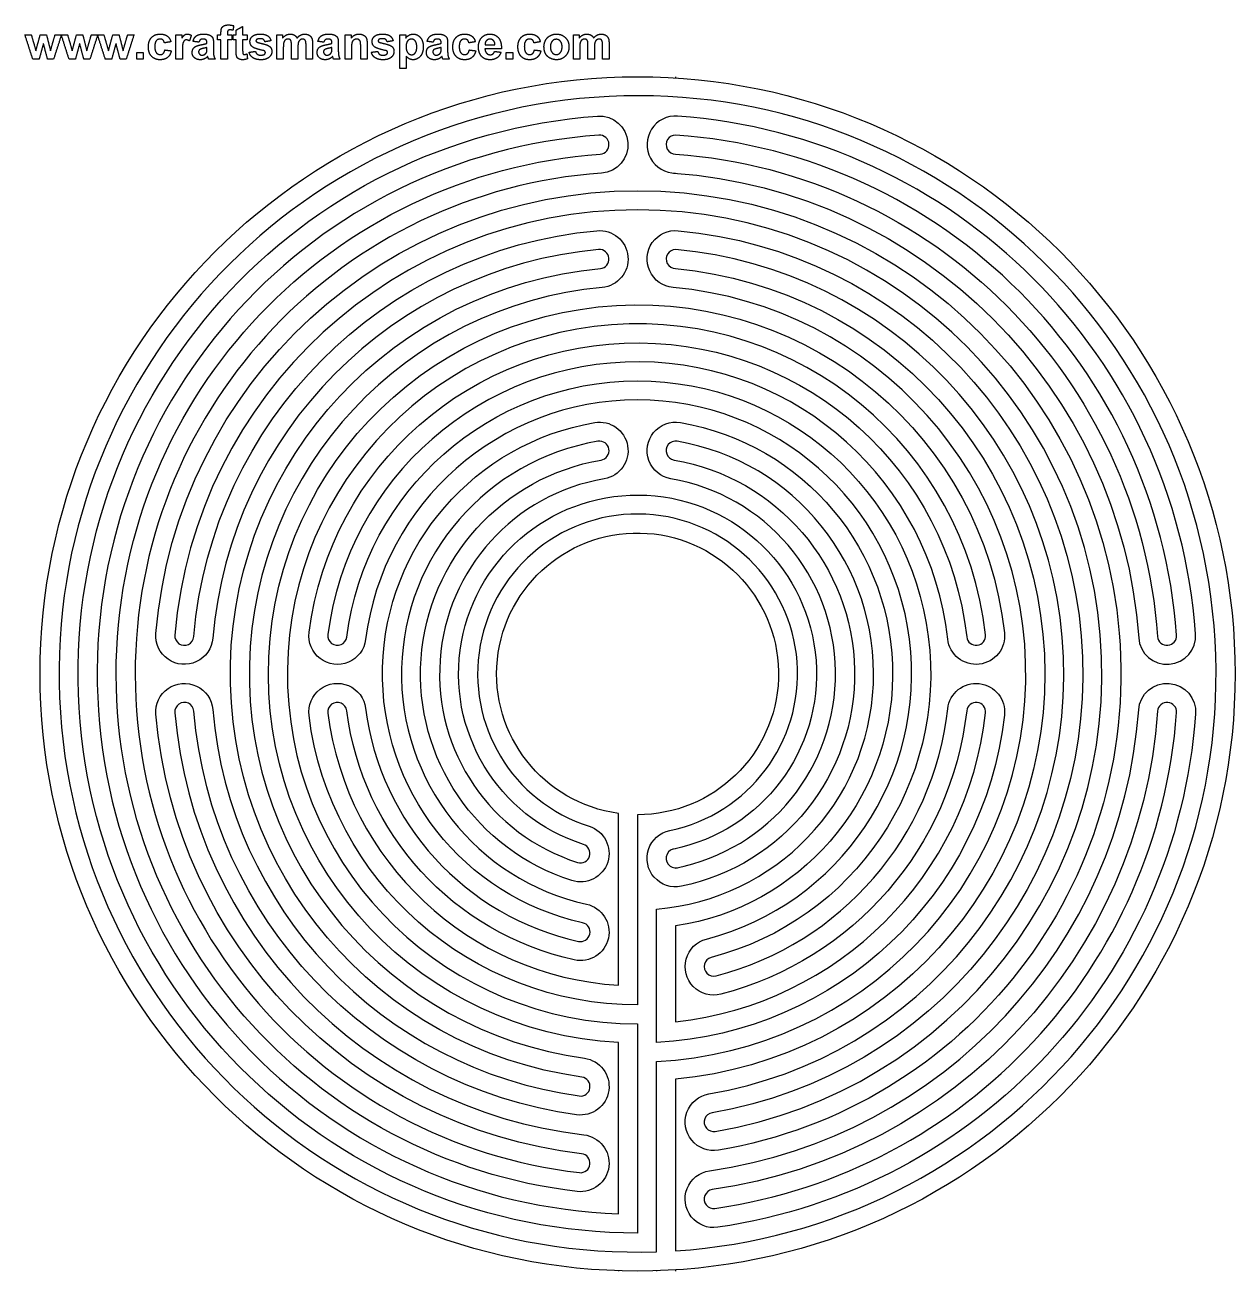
# Model space of a CAD drawing. Header units: millimetres. Extents: x -91 to 88, y -88 to 96.
import ezdxf

# ---------------------------------------------------------------- set-up
doc = ezdxf.new("R2010")
doc.units = ezdxf.units.MM
doc.header["$MEASUREMENT"] = 0
doc.layers.add('Default', color=18, linetype='Continuous')
doc.layers.add('DIMENSION', color=7, linetype='Continuous')

msp = doc.modelspace()

# ---------------------------------------------------------------- linework, layer by layer
at = {"layer": 'Default', "color": 5}
for points in [[(-61.22, 95.96), (-60.96, 96.1), (-60.57, 96.1)], [(-60.57, 96.1), (-60.17, 96.1), (-59.78, 95.97)], [(-59.78, 95.97), (-59.83, 95.64), (-59.89, 95.3)], [(-89.52, 91.04), (-90.1, 92.84), (-90.68, 94.65)], [(-90.68, 94.65), (-90.21, 94.65), (-89.74, 94.65)], [(-89.74, 94.65), (-89.4, 93.46), (-89.05, 92.28)], [(-89.05, 92.28), (-88.73, 93.46), (-88.41, 94.65)], [(-88.41, 94.65), (-87.95, 94.65), (-87.49, 94.65)], [(-87.49, 94.65), (-87.19, 93.46), (-86.89, 92.28)], [(-86.89, 92.28), (-86.55, 93.46), (-86.21, 94.65)], [(-85.27, 94.65), (-85.85, 92.84), (-86.43, 91.04)], [(-86.21, 94.65), (-85.74, 94.65), (-85.27, 94.65)], [(-84.15, 91.04), (-84.73, 92.84), (-85.3, 94.65)], [(-85.3, 94.65), (-84.84, 94.65), (-84.37, 94.65)], [(-84.37, 94.65), (-84.03, 93.46), (-83.68, 92.28)], [(-83.68, 92.28), (-83.36, 93.46), (-83.04, 94.65)], [(-83.04, 94.65), (-82.58, 94.65), (-82.12, 94.65)], [(-82.12, 94.65), (-81.82, 93.46), (-81.52, 92.28)], [(-81.52, 92.28), (-81.18, 93.46), (-80.84, 94.65)], [(-79.9, 94.65), (-80.48, 92.84), (-81.05, 91.04)], [(-80.84, 94.65), (-80.37, 94.65), (-79.9, 94.65)], [(-78.78, 91.04), (-79.36, 92.84), (-79.93, 94.65)], [(-79.93, 94.65), (-79.47, 94.65), (-79, 94.65)], [(-79, 94.65), (-78.66, 93.46), (-78.31, 92.28)], [(-78.31, 92.28), (-77.99, 93.46), (-77.67, 94.65)], [(-77.67, 94.65), (-77.21, 94.65), (-76.75, 94.65)], [(-76.75, 94.65), (-76.45, 93.46), (-76.15, 92.28)], [(-76.15, 92.28), (-75.81, 93.46), (-75.47, 94.65)], [(-74.53, 94.65), (-75.11, 92.84), (-75.68, 91.04)], [(-75.47, 94.65), (-75, 94.65), (-74.53, 94.65)], [(-72.4, 92.84), (-72.4, 93.74), (-71.93, 94.24)], [(-71.93, 94.24), (-71.47, 94.74), (-70.67, 94.74)], [(-70.67, 94.74), (-70.01, 94.74), (-69.63, 94.46)], [(-69.63, 94.46), (-69.24, 94.18), (-69.07, 93.6)], [(-68.33, 91.04), (-68.33, 92.84), (-68.33, 94.65)], [(-68.33, 94.65), (-67.88, 94.65), (-67.43, 94.65)], [(-67.43, 94.65), (-67.43, 94.39), (-67.43, 94.14)], [(-67.43, 94.14), (-67.22, 94.5), (-67.04, 94.62)], [(-67.04, 94.62), (-66.87, 94.74), (-66.65, 94.74)], [(-66.65, 94.74), (-66.34, 94.74), (-66.05, 94.56)], [(-66.05, 94.56), (-66.19, 94.14), (-66.34, 93.72)], [(-65.8, 93.66), (-65.66, 94.21), (-65.31, 94.47)], [(-65.31, 94.47), (-64.95, 94.74), (-64.26, 94.74)], [(-64.26, 94.74), (-63.64, 94.74), (-63.33, 94.59)], [(-63.33, 94.59), (-63.02, 94.44), (-62.9, 94.2)], [(-62.9, 94.2), (-62.77, 93.97), (-62.77, 93.34)], [(-62.16, 94.65), (-61.91, 94.65), (-61.66, 94.65)], [(-62.16, 93.91), (-62.16, 94.28), (-62.16, 94.65)], [(-61.66, 94.92), (-61.66, 95.37), (-61.57, 95.59)], [(-61.66, 94.65), (-61.66, 94.78), (-61.66, 94.92)], [(-61.57, 95.59), (-61.47, 95.82), (-61.22, 95.96)], [(-60.62, 95.26), (-60.71, 95.17), (-60.71, 94.9)], [(-60.71, 94.9), (-60.71, 94.77), (-60.71, 94.65)], [(-60.71, 94.65), (-60.37, 94.65), (-60.03, 94.65)], [(-60.32, 95.36), (-60.53, 95.36), (-60.62, 95.26)], [(-59.89, 95.3), (-60.11, 95.36), (-60.32, 95.36)], [(-60.03, 94.65), (-60.03, 94.28), (-60.03, 93.91)], [(-59.87, 93.91), (-59.87, 94.28), (-59.87, 94.65)], [(-59.87, 94.65), (-59.64, 94.65), (-59.41, 94.65)], [(-59.41, 95.33), (-58.93, 95.6), (-58.45, 95.88)], [(-59.41, 94.65), (-59.41, 94.99), (-59.41, 95.33)], [(-58.45, 95.88), (-58.45, 95.26), (-58.45, 94.65)], [(-58.45, 94.65), (-58.13, 94.65), (-57.8, 94.65)], [(-57.8, 94.65), (-57.8, 94.28), (-57.8, 93.91)], [(-57.37, 93.62), (-57.37, 94.1), (-57, 94.42)], [(-57, 94.42), (-56.63, 94.74), (-55.85, 94.74)], [(-55.85, 94.74), (-55.11, 94.74), (-54.75, 94.49)], [(-54.75, 94.49), (-54.39, 94.24), (-54.26, 93.75)], [(-53.39, 94.65), (-52.96, 94.65), (-52.53, 94.65)], [(-53.39, 91.04), (-53.39, 92.84), (-53.39, 94.65)], [(-52.53, 94.16), (-52.06, 94.74), (-51.4, 94.74)], [(-52.53, 94.65), (-52.53, 94.4), (-52.53, 94.16)], [(-51.4, 94.74), (-51.06, 94.74), (-50.8, 94.59)], [(-50.8, 94.59), (-50.55, 94.45), (-50.39, 94.16)], [(-50.39, 94.16), (-50.15, 94.45), (-49.88, 94.59)], [(-49.88, 94.59), (-49.6, 94.74), (-49.29, 94.74)], [(-49.29, 94.74), (-48.89, 94.74), (-48.62, 94.58)], [(-48.62, 94.58), (-48.35, 94.42), (-48.21, 94.1)], [(-47.31, 93.66), (-47.17, 94.21), (-46.82, 94.47)], [(-46.82, 94.47), (-46.47, 94.74), (-45.78, 94.74)], [(-45.78, 94.74), (-45.15, 94.74), (-44.84, 94.59)], [(-44.84, 94.59), (-44.54, 94.44), (-44.41, 94.2)], [(-44.41, 94.2), (-44.29, 93.97), (-44.29, 93.34)], [(-43.3, 91.04), (-43.3, 92.84), (-43.3, 94.65)], [(-43.3, 94.65), (-42.85, 94.65), (-42.4, 94.65)], [(-42.4, 94.12), (-41.94, 94.74), (-41.23, 94.74)], [(-42.4, 94.65), (-42.4, 94.38), (-42.4, 94.12)], [(-41.23, 94.74), (-40.91, 94.74), (-40.66, 94.63)], [(-40.66, 94.63), (-40.4, 94.51), (-40.26, 94.33)], [(-40.26, 94.33), (-40.13, 94.16), (-40.08, 93.93)], [(-39.29, 93.62), (-39.29, 94.1), (-38.92, 94.42)], [(-38.92, 94.42), (-38.55, 94.74), (-37.77, 94.74)], [(-37.77, 94.74), (-37.03, 94.74), (-36.67, 94.49)], [(-36.67, 94.49), (-36.31, 94.24), (-36.17, 93.75)], [(-35.21, 94.65), (-34.76, 94.65), (-34.32, 94.65)], [(-35.21, 89.65), (-35.21, 92.15), (-35.21, 94.65)], [(-34.32, 94.65), (-34.32, 94.38), (-34.32, 94.12)], [(-34.32, 94.12), (-34.15, 94.39), (-33.86, 94.56)], [(-33.86, 94.56), (-33.56, 94.74), (-33.21, 94.74)], [(-33.21, 94.74), (-32.59, 94.74), (-32.16, 94.24)], [(-32.16, 94.24), (-31.72, 93.75), (-31.72, 92.86)], [(-31.14, 93.66), (-31, 94.21), (-30.64, 94.47)], [(-30.64, 94.47), (-30.29, 94.74), (-29.6, 94.74)], [(-29.6, 94.74), (-28.98, 94.74), (-28.67, 94.59)], [(-28.67, 94.59), (-28.36, 94.44), (-28.24, 94.2)], [(-28.24, 94.2), (-28.11, 93.97), (-28.11, 93.34)], [(-27.34, 92.84), (-27.34, 93.74), (-26.87, 94.24)], [(-26.87, 94.24), (-26.4, 94.74), (-25.6, 94.74)], [(-25.6, 94.74), (-24.95, 94.74), (-24.56, 94.46)], [(-24.56, 94.46), (-24.18, 94.18), (-24.01, 93.6)], [(-23.55, 92.81), (-23.55, 93.72), (-23.07, 94.23)], [(-23.07, 94.23), (-22.6, 94.74), (-21.88, 94.74)], [(-21.88, 94.74), (-21.07, 94.74), (-20.6, 94.21)], [(-20.6, 94.21), (-20.13, 93.68), (-20.15, 92.58)], [(-17.71, 92.84), (-17.71, 93.74), (-17.24, 94.24)], [(-17.24, 94.24), (-16.77, 94.74), (-15.97, 94.74)], [(-15.97, 94.74), (-15.32, 94.74), (-14.93, 94.46)], [(-14.93, 94.46), (-14.55, 94.18), (-14.38, 93.6)], [(-13.62, 93.82), (-13.39, 94.27), (-12.96, 94.5)], [(-12.96, 94.5), (-12.53, 94.74), (-12.01, 94.74)], [(-12.01, 94.74), (-11.19, 94.74), (-10.67, 94.2)], [(-10.67, 94.2), (-10.15, 93.67), (-10.15, 92.85)], [(-9.5, 94.65), (-9.07, 94.65), (-8.64, 94.65)], [(-9.5, 91.04), (-9.5, 92.84), (-9.5, 94.65)], [(-8.64, 94.16), (-8.17, 94.74), (-7.52, 94.74)], [(-8.64, 94.65), (-8.64, 94.4), (-8.64, 94.16)], [(-7.52, 94.74), (-7.17, 94.74), (-6.91, 94.59)], [(-6.91, 94.59), (-6.66, 94.45), (-6.5, 94.16)], [(-6.5, 94.16), (-6.26, 94.45), (-5.99, 94.59)], [(-5.99, 94.59), (-5.71, 94.74), (-5.4, 94.74)], [(-5.4, 94.74), (-5.01, 94.74), (-4.73, 94.58)], [(-4.73, 94.58), (-4.46, 94.42), (-4.32, 94.1)], [(-87.94, 93.36), (-88.26, 92.2), (-88.57, 91.04)], [(-87.33, 91.04), (-87.64, 92.2), (-87.94, 93.36)], [(-82.57, 93.36), (-82.89, 92.2), (-83.2, 91.04)], [(-81.96, 91.04), (-82.27, 92.2), (-82.57, 93.36)], [(-77.2, 93.36), (-77.52, 92.2), (-77.83, 91.04)], [(-76.59, 91.04), (-76.9, 92.2), (-77.2, 93.36)], [(-71.93, 91.45), (-72.4, 91.95), (-72.4, 92.84)], [(-71.24, 93.75), (-71.45, 93.5), (-71.45, 92.91)], [(-71.45, 92.91), (-71.45, 92.25), (-71.23, 91.98)], [(-70.67, 94), (-71.03, 94), (-71.24, 93.75)], [(-70.24, 93.86), (-70.41, 94), (-70.67, 94)], [(-70.03, 93.44), (-70.07, 93.72), (-70.24, 93.86)], [(-70.21, 91.87), (-70.04, 92.02), (-69.97, 92.39)], [(-69.07, 93.6), (-69.55, 93.52), (-70.03, 93.44)], [(-69.97, 92.39), (-69.49, 92.33), (-69.01, 92.27)], [(-69.01, 92.27), (-69.15, 91.61), (-69.57, 91.28)], [(-67.3, 93.36), (-67.37, 93.08), (-67.37, 92.15)], [(-67.09, 93.76), (-67.22, 93.65), (-67.3, 93.36)], [(-66.77, 93.88), (-66.96, 93.88), (-67.09, 93.76)], [(-66.34, 93.72), (-66.57, 93.88), (-66.77, 93.88)], [(-65.92, 92.01), (-65.92, 92.32), (-65.78, 92.56)], [(-64.93, 93.54), (-65.37, 93.6), (-65.8, 93.66)], [(-65.78, 92.56), (-65.64, 92.8), (-65.38, 92.92)], [(-65.38, 92.92), (-65.12, 93.05), (-64.64, 93.15)], [(-64.79, 92.45), (-64.97, 92.32), (-64.97, 92.12)], [(-64.72, 93.9), (-64.85, 93.79), (-64.93, 93.54)], [(-64.29, 92.62), (-64.67, 92.53), (-64.79, 92.45)], [(-64.34, 94), (-64.58, 94), (-64.72, 93.9)], [(-64.64, 93.15), (-63.98, 93.27), (-63.73, 93.38)], [(-63.86, 93.88), (-63.99, 94), (-64.34, 94)], [(-63.73, 92.76), (-63.91, 92.7), (-64.29, 92.62)], [(-63.73, 93.48), (-63.73, 93.76), (-63.86, 93.88)], [(-63.77, 92.11), (-63.73, 92.23), (-63.73, 92.57)], [(-63.73, 93.38), (-63.73, 93.43), (-63.73, 93.48)], [(-63.73, 92.57), (-63.73, 92.67), (-63.73, 92.76)], [(-62.77, 93.34), (-62.77, 92.79), (-62.77, 92.23)], [(-61.66, 93.91), (-61.91, 93.91), (-62.16, 93.91)], [(-61.66, 91.04), (-61.66, 92.47), (-61.66, 93.91)], [(-60.03, 93.91), (-60.37, 93.91), (-60.71, 93.91)], [(-60.71, 93.91), (-60.71, 92.47), (-60.71, 91.04)], [(-59.41, 93.91), (-59.64, 93.91), (-59.87, 93.91)], [(-59.41, 92.31), (-59.41, 93.11), (-59.41, 93.91)], [(-59.38, 91.63), (-59.41, 91.8), (-59.41, 92.31)], [(-57.8, 93.91), (-58.13, 93.91), (-58.45, 93.91)], [(-58.45, 93.91), (-58.45, 93.16), (-58.45, 92.42)], [(-58.45, 92.42), (-58.45, 91.96), (-58.43, 91.89)], [(-56.94, 92.8), (-57.37, 93.1), (-57.37, 93.62)], [(-55.48, 92.33), (-56.63, 92.59), (-56.94, 92.8)], [(-56.37, 93.95), (-56.48, 93.88), (-56.48, 93.76)], [(-56.48, 93.76), (-56.48, 93.65), (-56.38, 93.58)], [(-56.38, 93.58), (-56.25, 93.48), (-55.49, 93.31)], [(-55.83, 94.06), (-56.21, 94.06), (-56.37, 93.95)], [(-55.37, 93.94), (-55.53, 94.06), (-55.83, 94.06)], [(-55.49, 93.31), (-54.73, 93.13), (-54.43, 92.88)], [(-55.16, 92.2), (-55.23, 92.27), (-55.48, 92.33)], [(-55.15, 93.6), (-55.21, 93.82), (-55.37, 93.94)], [(-54.26, 93.75), (-54.7, 93.67), (-55.15, 93.6)], [(-54.43, 92.88), (-54.13, 92.62), (-54.13, 92.16)], [(-52.36, 93.54), (-52.43, 93.31), (-52.43, 92.79)], [(-52.43, 92.79), (-52.43, 91.91), (-52.43, 91.04)], [(-52.11, 93.88), (-52.28, 93.76), (-52.36, 93.54)], [(-51.72, 94), (-51.94, 94), (-52.11, 93.88)], [(-51.44, 93.92), (-51.54, 94), (-51.72, 94)], [(-51.28, 93.7), (-51.33, 93.85), (-51.44, 93.92)], [(-51.23, 93.02), (-51.23, 93.54), (-51.28, 93.7)], [(-51.23, 91.04), (-51.23, 92.03), (-51.23, 93.02)], [(-50.2, 93.52), (-50.27, 93.28), (-50.27, 92.77)], [(-50.27, 92.77), (-50.27, 91.9), (-50.27, 91.04)], [(-49.94, 93.88), (-50.12, 93.75), (-50.2, 93.52)], [(-49.57, 94), (-49.77, 94), (-49.94, 93.88)], [(-49.17, 93.79), (-49.3, 94), (-49.57, 94)], [(-49.07, 93.1), (-49.07, 93.64), (-49.17, 93.79)], [(-49.07, 91.04), (-49.07, 92.07), (-49.07, 93.1)], [(-48.21, 94.1), (-48.11, 93.87), (-48.11, 93.35)], [(-48.11, 93.35), (-48.11, 92.19), (-48.11, 91.04)], [(-47.43, 92.01), (-47.43, 92.32), (-47.29, 92.56)], [(-46.45, 93.54), (-46.88, 93.6), (-47.31, 93.66)], [(-47.29, 92.56), (-47.15, 92.8), (-46.89, 92.92)], [(-46.89, 92.92), (-46.63, 93.05), (-46.15, 93.15)], [(-46.3, 92.45), (-46.48, 92.32), (-46.48, 92.12)], [(-46.23, 93.9), (-46.36, 93.79), (-46.45, 93.54)], [(-45.8, 92.62), (-46.18, 92.53), (-46.3, 92.45)], [(-45.85, 94), (-46.09, 94), (-46.23, 93.9)], [(-46.15, 93.15), (-45.5, 93.27), (-45.24, 93.38)], [(-45.37, 93.88), (-45.5, 94), (-45.85, 94)], [(-45.24, 92.76), (-45.42, 92.7), (-45.8, 92.62)], [(-45.24, 93.48), (-45.24, 93.76), (-45.37, 93.88)], [(-45.28, 92.11), (-45.24, 92.23), (-45.24, 92.57)], [(-45.24, 93.38), (-45.24, 93.43), (-45.24, 93.48)], [(-45.24, 92.57), (-45.24, 92.67), (-45.24, 92.76)], [(-44.29, 93.34), (-44.29, 92.79), (-44.29, 92.23)], [(-42.27, 93.5), (-42.34, 93.28), (-42.34, 92.67)], [(-42.34, 92.67), (-42.34, 91.85), (-42.34, 91.04)], [(-42, 93.86), (-42.2, 93.73), (-42.27, 93.5)], [(-41.57, 94), (-41.81, 94), (-42, 93.86)], [(-41.24, 93.9), (-41.38, 94), (-41.57, 94)], [(-41.04, 93.64), (-41.1, 93.81), (-41.24, 93.9)], [(-40.98, 92.88), (-40.98, 93.46), (-41.04, 93.64)], [(-40.98, 91.04), (-40.98, 91.96), (-40.98, 92.88)], [(-40.08, 93.93), (-40.03, 93.71), (-40.03, 93.29)], [(-40.03, 93.29), (-40.03, 92.16), (-40.03, 91.04)], [(-38.86, 92.8), (-39.29, 93.1), (-39.29, 93.62)], [(-37.39, 92.33), (-38.55, 92.59), (-38.86, 92.8)], [(-38.28, 93.95), (-38.39, 93.88), (-38.39, 93.76)], [(-38.39, 93.76), (-38.39, 93.65), (-38.3, 93.58)], [(-38.3, 93.58), (-38.17, 93.48), (-37.41, 93.31)], [(-37.74, 94.06), (-38.12, 94.06), (-38.28, 93.95)], [(-37.28, 93.94), (-37.44, 94.06), (-37.74, 94.06)], [(-37.41, 93.31), (-36.65, 93.13), (-36.34, 92.88)], [(-37.07, 92.2), (-37.14, 92.27), (-37.39, 92.33)], [(-37.06, 93.6), (-37.12, 93.82), (-37.28, 93.94)], [(-36.17, 93.75), (-36.62, 93.67), (-37.06, 93.6)], [(-36.34, 92.88), (-36.05, 92.62), (-36.05, 92.16)], [(-34.03, 93.72), (-34.26, 93.45), (-34.26, 92.9)], [(-34.26, 92.9), (-34.26, 92.28), (-34.02, 91.98)], [(-33.46, 94), (-33.8, 94), (-34.03, 93.72)], [(-32.91, 93.72), (-33.13, 94), (-33.46, 94)], [(-32.68, 92.85), (-32.68, 93.44), (-32.91, 93.72)], [(-32.9, 91.96), (-32.68, 92.23), (-32.68, 92.85)], [(-31.72, 92.86), (-31.72, 91.95), (-32.16, 91.45)], [(-31.26, 92.01), (-31.26, 92.32), (-31.12, 92.56)], [(-30.27, 93.54), (-30.71, 93.6), (-31.14, 93.66)], [(-31.12, 92.56), (-30.98, 92.8), (-30.72, 92.92)], [(-30.72, 92.92), (-30.46, 93.05), (-29.98, 93.15)], [(-30.13, 92.45), (-30.3, 92.32), (-30.3, 92.12)], [(-30.06, 93.9), (-30.19, 93.79), (-30.27, 93.54)], [(-29.63, 92.62), (-30.01, 92.53), (-30.13, 92.45)], [(-29.68, 94), (-29.92, 94), (-30.06, 93.9)], [(-29.98, 93.15), (-29.32, 93.27), (-29.07, 93.38)], [(-29.2, 93.88), (-29.33, 94), (-29.68, 94)], [(-29.07, 92.76), (-29.25, 92.7), (-29.63, 92.62)], [(-29.07, 93.48), (-29.07, 93.76), (-29.2, 93.88)], [(-29.11, 92.11), (-29.07, 92.23), (-29.07, 92.57)], [(-29.07, 93.38), (-29.07, 93.43), (-29.07, 93.48)], [(-29.07, 92.57), (-29.07, 92.67), (-29.07, 92.76)], [(-28.11, 93.34), (-28.11, 92.79), (-28.11, 92.23)], [(-26.87, 91.45), (-27.34, 91.95), (-27.34, 92.84)], [(-26.17, 93.75), (-26.39, 93.5), (-26.39, 92.91)], [(-26.39, 92.91), (-26.39, 92.25), (-26.17, 91.98)], [(-25.61, 94), (-25.96, 94), (-26.17, 93.75)], [(-25.18, 93.86), (-25.35, 94), (-25.61, 94)], [(-24.97, 93.44), (-25.01, 93.72), (-25.18, 93.86)], [(-25.15, 91.87), (-24.98, 92.02), (-24.9, 92.39)], [(-24.01, 93.6), (-24.49, 93.52), (-24.97, 93.44)], [(-24.9, 92.39), (-24.43, 92.33), (-23.95, 92.27)], [(-23.95, 92.27), (-24.09, 91.61), (-24.51, 91.28)], [(-23.19, 91.56), (-23.55, 92.06), (-23.55, 92.81)], [(-20.15, 92.58), (-21.37, 92.58), (-22.59, 92.58)], [(-22.59, 92.58), (-22.58, 92.16), (-22.35, 91.92)], [(-22.37, 93.77), (-22.58, 93.55), (-22.57, 93.17)], [(-22.57, 93.17), (-21.84, 93.17), (-21.11, 93.17)], [(-21.84, 94), (-22.16, 94), (-22.37, 93.77)], [(-21.33, 93.79), (-21.54, 94), (-21.84, 94)], [(-21.11, 93.17), (-21.12, 93.57), (-21.33, 93.79)], [(-17.24, 91.45), (-17.71, 91.95), (-17.71, 92.84)], [(-16.55, 93.75), (-16.76, 93.5), (-16.76, 92.91)], [(-16.76, 92.91), (-16.76, 92.25), (-16.54, 91.98)], [(-15.98, 94), (-16.34, 94), (-16.55, 93.75)], [(-15.55, 93.86), (-15.72, 94), (-15.98, 94)], [(-15.34, 93.44), (-15.38, 93.72), (-15.55, 93.86)], [(-15.52, 91.87), (-15.35, 92.02), (-15.27, 92.39)], [(-14.38, 93.6), (-14.86, 93.52), (-15.34, 93.44)], [(-15.27, 92.39), (-14.8, 92.33), (-14.32, 92.27)], [(-14.32, 92.27), (-14.46, 91.61), (-14.88, 91.28)], [(-13.85, 92.89), (-13.85, 93.37), (-13.62, 93.82)], [(-13.62, 91.83), (-13.85, 92.27), (-13.85, 92.89)], [(-12.65, 93.68), (-12.9, 93.39), (-12.9, 92.84)], [(-12.9, 92.84), (-12.9, 92.3), (-12.65, 92.01)], [(-12.03, 93.97), (-12.4, 93.97), (-12.65, 93.68)], [(-11.42, 93.68), (-11.67, 93.97), (-12.03, 93.97)], [(-11.17, 92.85), (-11.17, 93.39), (-11.42, 93.68)], [(-11.42, 92.01), (-11.17, 92.3), (-11.17, 92.85)], [(-10.15, 92.85), (-10.15, 92.03), (-10.68, 91.49)], [(-8.47, 93.54), (-8.55, 93.31), (-8.55, 92.79)], [(-8.55, 92.79), (-8.55, 91.91), (-8.55, 91.04)], [(-8.22, 93.88), (-8.4, 93.76), (-8.47, 93.54)], [(-7.83, 94), (-8.05, 94), (-8.22, 93.88)], [(-7.55, 93.92), (-7.65, 94), (-7.83, 94)], [(-7.39, 93.7), (-7.44, 93.85), (-7.55, 93.92)], [(-7.34, 93.02), (-7.34, 93.54), (-7.39, 93.7)], [(-7.34, 91.04), (-7.34, 92.03), (-7.34, 93.02)], [(-6.31, 93.52), (-6.39, 93.28), (-6.39, 92.77)], [(-6.39, 92.77), (-6.39, 91.9), (-6.39, 91.04)], [(-6.06, 93.88), (-6.23, 93.75), (-6.31, 93.52)], [(-5.68, 94), (-5.88, 94), (-6.06, 93.88)], [(-5.28, 93.79), (-5.41, 94), (-5.68, 94)], [(-5.18, 93.1), (-5.18, 93.64), (-5.28, 93.79)], [(-5.18, 91.04), (-5.18, 92.07), (-5.18, 93.1)], [(-4.32, 94.1), (-4.22, 93.87), (-4.22, 93.35)], [(-4.22, 93.35), (-4.22, 92.19), (-4.22, 91.04)], [(-88.57, 91.04), (-89.05, 91.04), (-89.52, 91.04)], [(-86.43, 91.04), (-86.88, 91.04), (-87.33, 91.04)], [(-83.2, 91.04), (-83.68, 91.04), (-84.15, 91.04)], [(-81.05, 91.04), (-81.51, 91.04), (-81.96, 91.04)], [(-77.83, 91.04), (-78.31, 91.04), (-78.78, 91.04)], [(-75.68, 91.04), (-76.14, 91.04), (-76.59, 91.04)], [(-74.13, 91.04), (-74.13, 91.51), (-74.13, 91.99)], [(-74.13, 91.99), (-73.65, 91.99), (-73.18, 91.99)], [(-73.18, 91.04), (-73.65, 91.04), (-74.13, 91.04)], [(-73.18, 91.99), (-73.18, 91.51), (-73.18, 91.04)], [(-70.68, 90.94), (-71.47, 90.94), (-71.93, 91.45)], [(-71.23, 91.98), (-71.02, 91.71), (-70.65, 91.71)], [(-69.57, 91.28), (-69.98, 90.94), (-70.68, 90.94)], [(-70.65, 91.71), (-70.38, 91.71), (-70.21, 91.87)], [(-67.37, 91.04), (-67.85, 91.04), (-68.33, 91.04)], [(-67.37, 92.15), (-67.37, 91.59), (-67.37, 91.04)], [(-65.6, 91.25), (-65.92, 91.55), (-65.92, 92.01)], [(-64.73, 90.94), (-65.28, 90.94), (-65.6, 91.25)], [(-64.97, 92.12), (-64.97, 91.91), (-64.82, 91.77)], [(-64.82, 91.77), (-64.68, 91.62), (-64.46, 91.62)], [(-64.13, 91.06), (-64.41, 90.94), (-64.73, 90.94)], [(-64.46, 91.62), (-64.21, 91.62), (-63.99, 91.79)], [(-63.61, 91.43), (-63.85, 91.19), (-64.13, 91.06)], [(-63.99, 91.79), (-63.82, 91.92), (-63.77, 92.11)], [(-63.58, 91.32), (-63.6, 91.4), (-63.61, 91.43)], [(-63.48, 91.04), (-63.52, 91.13), (-63.58, 91.32)], [(-62.53, 91.04), (-63.01, 91.04), (-63.48, 91.04)], [(-62.77, 92.23), (-62.77, 91.75), (-62.72, 91.52)], [(-62.72, 91.52), (-62.67, 91.29), (-62.53, 91.04)], [(-60.71, 91.04), (-61.18, 91.04), (-61.66, 91.04)], [(-59.25, 91.26), (-59.34, 91.4), (-59.38, 91.63)], [(-58.95, 91.03), (-59.15, 91.12), (-59.25, 91.26)], [(-58.49, 90.94), (-58.74, 90.94), (-58.95, 91.03)], [(-57.74, 91.08), (-58.07, 90.94), (-58.49, 90.94)], [(-58.43, 91.89), (-58.42, 91.81), (-58.35, 91.76)], [(-58.35, 91.76), (-58.29, 91.71), (-58.19, 91.71)], [(-58.19, 91.71), (-58.07, 91.71), (-57.82, 91.81)], [(-57.82, 91.81), (-57.78, 91.44), (-57.74, 91.08)], [(-57.5, 92.05), (-57.02, 92.12), (-56.54, 92.18)], [(-56.94, 91.24), (-57.36, 91.54), (-57.5, 92.05)], [(-55.77, 90.94), (-56.51, 90.94), (-56.94, 91.24)], [(-56.54, 92.18), (-56.48, 91.9), (-56.29, 91.76)], [(-56.29, 91.76), (-56.11, 91.62), (-55.77, 91.62)], [(-55.77, 91.62), (-55.4, 91.62), (-55.21, 91.76)], [(-54.55, 91.3), (-54.96, 90.94), (-55.77, 90.94)], [(-55.21, 91.76), (-55.09, 91.86), (-55.09, 92.02)], [(-55.09, 92.02), (-55.09, 92.13), (-55.16, 92.2)], [(-54.13, 92.16), (-54.13, 91.66), (-54.55, 91.3)], [(-52.43, 91.04), (-52.91, 91.04), (-53.39, 91.04)], [(-50.27, 91.04), (-50.75, 91.04), (-51.23, 91.04)], [(-48.11, 91.04), (-48.59, 91.04), (-49.07, 91.04)], [(-47.11, 91.25), (-47.43, 91.55), (-47.43, 92.01)], [(-46.24, 90.94), (-46.79, 90.94), (-47.11, 91.25)], [(-46.48, 92.12), (-46.48, 91.91), (-46.33, 91.77)], [(-46.33, 91.77), (-46.19, 91.62), (-45.97, 91.62)], [(-45.64, 91.06), (-45.92, 90.94), (-46.24, 90.94)], [(-45.97, 91.62), (-45.72, 91.62), (-45.5, 91.79)], [(-45.12, 91.43), (-45.37, 91.19), (-45.64, 91.06)], [(-45.5, 91.79), (-45.33, 91.92), (-45.28, 92.11)], [(-45.09, 91.32), (-45.11, 91.4), (-45.12, 91.43)], [(-45, 91.04), (-45.03, 91.13), (-45.09, 91.32)], [(-44.04, 91.04), (-44.52, 91.04), (-45, 91.04)], [(-44.29, 92.23), (-44.29, 91.75), (-44.23, 91.52)], [(-44.23, 91.52), (-44.18, 91.29), (-44.04, 91.04)], [(-42.34, 91.04), (-42.82, 91.04), (-43.3, 91.04)], [(-40.03, 91.04), (-40.51, 91.04), (-40.98, 91.04)], [(-39.41, 92.05), (-38.93, 92.12), (-38.45, 92.18)], [(-38.85, 91.24), (-39.28, 91.54), (-39.41, 92.05)], [(-37.68, 90.94), (-38.42, 90.94), (-38.85, 91.24)], [(-38.45, 92.18), (-38.39, 91.9), (-38.21, 91.76)], [(-38.21, 91.76), (-38.02, 91.62), (-37.68, 91.62)], [(-37.68, 91.62), (-37.31, 91.62), (-37.13, 91.76)], [(-36.46, 91.3), (-36.87, 90.94), (-37.68, 90.94)], [(-37.13, 91.76), (-37, 91.86), (-37, 92.02)], [(-37, 92.02), (-37, 92.13), (-37.07, 92.2)], [(-36.05, 92.16), (-36.05, 91.66), (-36.46, 91.3)], [(-33.75, 91.06), (-33.99, 91.18), (-34.26, 91.47)], [(-34.26, 91.47), (-34.26, 90.56), (-34.26, 89.65)], [(-34.02, 91.98), (-33.78, 91.68), (-33.44, 91.68)], [(-33.22, 90.94), (-33.51, 90.94), (-33.75, 91.06)], [(-33.44, 91.68), (-33.12, 91.68), (-32.9, 91.96)], [(-32.16, 91.45), (-32.6, 90.94), (-33.22, 90.94)], [(-30.94, 91.25), (-31.26, 91.55), (-31.26, 92.01)], [(-30.06, 90.94), (-30.62, 90.94), (-30.94, 91.25)], [(-30.3, 92.12), (-30.3, 91.91), (-30.16, 91.77)], [(-30.16, 91.77), (-30.02, 91.62), (-29.8, 91.62)], [(-29.47, 91.06), (-29.75, 90.94), (-30.06, 90.94)], [(-29.8, 91.62), (-29.55, 91.62), (-29.32, 91.79)], [(-28.95, 91.43), (-29.19, 91.19), (-29.47, 91.06)], [(-29.32, 91.79), (-29.16, 91.92), (-29.11, 92.11)], [(-28.92, 91.32), (-28.94, 91.4), (-28.95, 91.43)], [(-28.82, 91.04), (-28.86, 91.13), (-28.92, 91.32)], [(-27.87, 91.04), (-28.35, 91.04), (-28.82, 91.04)], [(-28.11, 92.23), (-28.11, 91.75), (-28.06, 91.52)], [(-28.06, 91.52), (-28.01, 91.29), (-27.87, 91.04)], [(-25.61, 90.94), (-26.4, 90.94), (-26.87, 91.45)], [(-26.17, 91.98), (-25.95, 91.71), (-25.59, 91.71)], [(-24.51, 91.28), (-24.92, 90.94), (-25.61, 90.94)], [(-25.59, 91.71), (-25.32, 91.71), (-25.15, 91.87)], [(-21.79, 90.94), (-22.73, 90.94), (-23.19, 91.56)], [(-22.35, 91.92), (-22.13, 91.68), (-21.79, 91.68)], [(-21.79, 91.68), (-21.56, 91.68), (-21.41, 91.8)], [(-20.79, 91.23), (-21.19, 90.94), (-21.79, 90.94)], [(-21.41, 91.8), (-21.25, 91.92), (-21.17, 92.18)], [(-21.17, 92.18), (-20.69, 92.12), (-20.21, 92.05)], [(-20.21, 92.05), (-20.4, 91.51), (-20.79, 91.23)], [(-19.44, 91.04), (-19.44, 91.51), (-19.44, 91.99)], [(-19.44, 91.99), (-18.96, 91.99), (-18.48, 91.99)], [(-18.48, 91.04), (-18.96, 91.04), (-19.44, 91.04)], [(-18.48, 91.99), (-18.48, 91.51), (-18.48, 91.04)], [(-15.98, 90.94), (-16.77, 90.94), (-17.24, 91.45)], [(-16.54, 91.98), (-16.32, 91.71), (-15.96, 91.71)], [(-14.88, 91.28), (-15.29, 90.94), (-15.98, 90.94)], [(-15.96, 91.71), (-15.69, 91.71), (-15.52, 91.87)], [(-12.94, 91.17), (-13.39, 91.39), (-13.62, 91.83)], [(-12, 90.94), (-12.49, 90.94), (-12.94, 91.17)], [(-12.65, 92.01), (-12.4, 91.71), (-12.03, 91.71)], [(-12.03, 91.71), (-11.67, 91.71), (-11.42, 92.01)], [(-10.68, 91.49), (-11.2, 90.94), (-12, 90.94)], [(-8.55, 91.04), (-9.02, 91.04), (-9.5, 91.04)], [(-6.39, 91.04), (-6.86, 91.04), (-7.34, 91.04)], [(-4.22, 91.04), (-4.7, 91.04), (-5.18, 91.04)], [(-34.26, 89.65), (-34.73, 89.65), (-35.21, 89.65)]]:
    msp.add_open_spline(points, degree=2, dxfattribs=at)
at = {"layer": 'DIMENSION', "color": 5}
for p, q in [((5.63, 79.79), (5.63, 79.78)), ((5.63, 62.84), (5.63, 62.83)), ((5.63, 60.02), (5.63, 60.01)), ((-2.82, -46.11), (-2.82, -20.67)), ((0, -20.86), (0, -49.02)), ((5.63, -25.88), (5.63, -25.92)), ((5.63, -28.73), (5.63, -28.76)), ((2.82, -54.58), (2.82, -34.82)), ((5.63, -37.33), (5.63, -51.53)), ((0, -51.83), (0, -82.81)), ((-2.82, -79.94), (-2.82, -54.58)), ((2.82, -85.57), (2.82, -57.39)), ((5.63, -60.02), (5.63, -85.44))]:
    msp.add_line(p, q, dxfattribs=at)
for points, knots in [([(88.44, 0), (88.44, 48.84), (48.84, 88.43), (0, 88.43), (-48.84, 88.43), (-88.43, 48.84), (-88.44, 0), (-88.44, -48.84), (-48.84, -88.44), (0, -88.44), (48.84, -88.44), (88.44, -48.84), (88.44, 0)], [0, 0, 0, 0, 0.2, 0.2, 0.2, 0.4, 0.4, 0.4, 0.6, 0.6, 0.6, 1, 1, 1, 1]), ([(5.63, -85.44), (52.54, -82.34), (88.18, -42.01), (85.48, 4.93), (82.77, 51.86), (42.73, 87.83), (-4.22, 85.51), (-51.18, 83.19), (-87.48, 43.45), (-85.55, -3.52), (-83.61, -50.49), (-44.17, -87.12), (2.82, -85.57)], [0.36898396, 0.36898396, 0.36898396, 0.36898396, 0.37433155, 0.37433155, 0.37433155, 0.37967914, 0.37967914, 0.37967914, 0.38502674, 0.38502674, 0.38502674, 0.39037433, 0.39037433, 0.39037433, 0.39037433]), ([(0, -82.81), (-44.58, -82.81), (-81.15, -47.52), (-82.75, -2.97), (-84.35, 41.58), (-50.4, 79.39), (-5.93, 82.59), (-3.61, 82.76), (-1.59, 81.01), (-1.42, 78.68), (-1.25, 76.35), (-3, 74.33), (-5.33, 74.16)], [0.16042781, 0.16042781, 0.16042781, 0.16042781, 0.1657754, 0.1657754, 0.1657754, 0.17112299, 0.17112299, 0.17112299, 0.17647059, 0.17647059, 0.17647059, 0.18181818, 0.18181818, 0.18181818, 0.18181818]), ([(74.17, 5.33), (74.33, 3), (76.35, 1.25), (78.68, 1.42), (81.01, 1.58), (82.76, 3.61), (82.59, 5.93), (79.64, 46.99), (46.99, 79.64), (5.93, 82.59), (4.39, 82.7), (2.91, 81.96), (2.08, 80.66), (1.24, 79.36), (1.18, 77.71), (1.92, 76.35), (2.66, 75), (4.09, 74.15), (5.63, 74.15)], [0.1111111, 0.1111111, 0.1111111, 0.1111111, 0.2222222, 0.2222222, 0.2222222, 0.3333333, 0.3333333, 0.3333333, 0.4444444, 0.4444444, 0.4444444, 0.5555556, 0.5555556, 0.5555556, 0.6666667, 0.6666667, 0.6666667, 0.7777778, 0.7777778, 0.7777778, 0.7777778]), ([(-5.53, 76.97), (-4.75, 77.03), (-4.17, 77.7), (-4.23, 78.48), (-4.28, 79.25), (-4.96, 79.84), (-5.73, 79.78), (-48.14, 76.73), (-80.75, 41.05), (-79.97, -1.46), (-79.2, -43.97), (-45.3, -78.44), (-2.82, -79.94)], [0.56684492, 0.56684492, 0.56684492, 0.56684492, 0.57219251, 0.57219251, 0.57219251, 0.57754011, 0.57754011, 0.57754011, 0.5828877, 0.5828877, 0.5828877, 0.58823529, 0.58823529, 0.58823529, 0.58823529]), ([(5.63, 79.78), (5.15, 79.78), (4.71, 79.54), (4.45, 79.14), (4.17, 78.7), (4.15, 78.15), (4.4, 77.7), (4.64, 77.25), (5.12, 76.97), (5.63, 76.97)], [0.5, 0.5, 0.5, 0.5, 0.6, 0.6, 0.6, 0.7, 0.7, 0.7, 0.8, 0.8, 0.8, 0.8]), ([(76.97, 5.53), (77.03, 4.75), (77.7, 4.17), (78.48, 4.23), (79.25, 4.28), (79.84, 4.96), (79.78, 5.73), (76.93, 45.43), (45.33, 76.99), (5.63, 79.79)], [0.1, 0.1, 0.1, 0.1, 0.2, 0.2, 0.2, 0.3, 0.3, 0.3, 0.4, 0.4, 0.4, 0.4]), ([(-7.96, -68.26), (-5.64, -68.53), (-3.98, -70.63), (-4.25, -72.95), (-4.52, -75.27), (-6.62, -76.92), (-8.94, -76.65), (-48.49, -72.04), (-78.04, -38.1), (-77.15, 1.71), (-76.27, 41.52), (-45.25, 74.12), (-5.53, 76.97)], [0.54545455, 0.54545455, 0.54545455, 0.54545455, 0.55080214, 0.55080214, 0.55080214, 0.55614973, 0.55614973, 0.55614973, 0.56149733, 0.56149733, 0.56149733, 0.56684492, 0.56684492, 0.56684492, 0.56684492]), ([(-5.33, 74.16), (-43.6, 71.41), (-73.49, 40), (-74.34, 1.65), (-75.19, -36.71), (-46.72, -69.42), (-8.61, -73.86), (-7.84, -73.95), (-7.14, -73.39), (-7.05, -72.62), (-6.96, -71.85), (-7.51, -71.15), (-8.28, -71.06)], [0.18181818, 0.18181818, 0.18181818, 0.18181818, 0.18716578, 0.18716578, 0.18716578, 0.19251337, 0.19251337, 0.19251337, 0.19786096, 0.19786096, 0.19786096, 0.20320856, 0.20320856, 0.20320856, 0.20320856]), ([(-62.87, 5.28), (-63, 3.77), (-63.92, 2.45), (-65.28, 1.81), (-66.65, 1.17), (-68.25, 1.3), (-69.49, 2.16), (-70.73, 3.02), (-71.42, 4.48), (-71.29, 5.98), (-68.18, 43.04), (-37.2, 71.53), (-0.01, 71.54), (37.17, 71.55), (68.16, 43.07), (71.29, 6.01), (74.41, -31.04), (48.63, -64.31), (11.97, -70.53), (10.48, -70.79), (8.97, -70.23), (8.01, -69.06), (7.05, -67.9), (6.78, -66.31), (7.3, -64.9), (7.83, -63.48), (9.07, -62.46), (10.56, -62.21)], [0.26737968, 0.26737968, 0.26737968, 0.26737968, 0.27272727, 0.27272727, 0.27272727, 0.27807487, 0.27807487, 0.27807487, 0.28342246, 0.28342246, 0.28342246, 0.28877005, 0.28877005, 0.28877005, 0.29411765, 0.29411765, 0.29411765, 0.29946524, 0.29946524, 0.29946524, 0.30481283, 0.30481283, 0.30481283, 0.31016043, 0.31016043, 0.31016043, 0.31550802, 0.31550802, 0.31550802, 0.31550802]), ([(11.03, -64.98), (10.53, -65.07), (10.12, -65.41), (9.94, -65.88), (9.77, -66.35), (9.86, -66.88), (10.18, -67.27), (10.5, -67.65), (11, -67.84), (11.5, -67.76), (46.72, -61.78), (71.48, -29.82), (68.48, 5.77), (65.48, 41.37), (35.71, 68.73), (-0.01, 68.72), (-35.73, 68.72), (-65.5, 41.34), (-68.48, 5.75), (-68.53, 5.25), (-68.3, 4.76), (-67.88, 4.47), (-67.47, 4.19), (-66.94, 4.14), (-66.48, 4.36), (-66.03, 4.57), (-65.72, 5.01), (-65.68, 5.51)], [0.43315508, 0.43315508, 0.43315508, 0.43315508, 0.43850267, 0.43850267, 0.43850267, 0.44385027, 0.44385027, 0.44385027, 0.44919786, 0.44919786, 0.44919786, 0.45454545, 0.45454545, 0.45454545, 0.45989305, 0.45989305, 0.45989305, 0.46524064, 0.46524064, 0.46524064, 0.47058824, 0.47058824, 0.47058824, 0.47593583, 0.47593583, 0.47593583, 0.48128342, 0.48128342, 0.48128342, 0.48128342]), ([(-65.68, 5.51), (-63, 37.37), (-37.85, 62.71), (-6.02, 65.63), (-3.69, 65.85), (-1.64, 64.14), (-1.43, 61.81), (-1.21, 59.49), (-2.92, 57.43), (-5.25, 57.22)], [0.48128342, 0.48128342, 0.48128342, 0.48128342, 0.48663102, 0.48663102, 0.48663102, 0.49197861, 0.49197861, 0.49197861, 0.4973262, 0.4973262, 0.4973262, 0.4973262]), ([(5.25, 57.22), (3.74, 57.36), (2.43, 58.29), (1.8, 59.66), (1.16, 61.03), (1.31, 62.63), (2.18, 63.86), (3.05, 65.1), (4.51, 65.77), (6.02, 65.63), (38.98, 62.61), (64.59, 35.6), (65.86, 2.52), (67.13, -30.55), (43.66, -59.44), (11.03, -64.98)], [0.40641711, 0.40641711, 0.40641711, 0.40641711, 0.41176471, 0.41176471, 0.41176471, 0.4171123, 0.4171123, 0.4171123, 0.42245989, 0.42245989, 0.42245989, 0.42780749, 0.42780749, 0.42780749, 0.43315508, 0.43315508, 0.43315508, 0.43315508]), ([(-5.5, 60.02), (-4.73, 60.1), (-4.16, 60.78), (-4.23, 61.56), (-4.3, 62.33), (-4.99, 62.9), (-5.76, 62.83), (-36.24, 60.03), (-60.31, 35.77), (-62.87, 5.28)], [0.2513369, 0.2513369, 0.2513369, 0.2513369, 0.25668449, 0.25668449, 0.25668449, 0.26203209, 0.26203209, 0.26203209, 0.26737968, 0.26737968, 0.26737968, 0.26737968]), ([(5.63, 62.83), (5.16, 62.83), (4.72, 62.6), (4.46, 62.2), (4.17, 61.77), (4.15, 61.22), (4.39, 60.76), (4.64, 60.3), (5.11, 60.02), (5.63, 60.02)], [0.3315508, 0.3315508, 0.3315508, 0.3315508, 0.3368984, 0.3368984, 0.3368984, 0.34224599, 0.34224599, 0.34224599, 0.34759358, 0.34759358, 0.34759358, 0.34759358]), ([(10.56, -62.21), (41.82, -56.9), (64.29, -29.21), (63.04, 2.48), (61.8, 34.17), (37.22, 60.01), (5.63, 62.84)], [0.31550802, 0.31550802, 0.31550802, 0.31550802, 0.32085561, 0.32085561, 0.32085561, 0.32620321, 0.32620321, 0.32620321, 0.32620321]), ([(-8.25, -59.71), (-38.59, -55.52), (-60.97, -29.24), (-60.26, 1.38), (-59.56, 32), (-36, 57.23), (-5.5, 60.02)], [0.24064171, 0.24064171, 0.24064171, 0.24064171, 0.2459893, 0.2459893, 0.2459893, 0.2513369, 0.2513369, 0.2513369, 0.2513369]), ([(5.63, 60.01), (36.57, 57.11), (60.24, 31.15), (60.28, 0.06), (60.31, -31.07), (36.63, -57.11), (5.63, -60.02)], [0.35294118, 0.35294118, 0.35294118, 0.35294118, 0.35828877, 0.35828877, 0.35828877, 0.36363636, 0.36363636, 0.36363636, 0.36363636]), ([(-5.25, 57.22), (-34.32, 54.56), (-56.78, 30.51), (-57.45, 1.32), (-58.12, -27.87), (-36.79, -52.92), (-7.87, -56.92)], [0.4973262, 0.4973262, 0.4973262, 0.4973262, 0.5026738, 0.5026738, 0.5026738, 0.50802139, 0.50802139, 0.50802139, 0.50802139]), ([(2.82, -57.39), (32.95, -55.92), (56.81, -31.38), (57.45, -1.22), (58.09, 28.94), (35.29, 54.47), (5.25, 57.22)], [0.39572193, 0.39572193, 0.39572193, 0.39572193, 0.40106952, 0.40106952, 0.40106952, 0.40641711, 0.40641711, 0.40641711, 0.40641711]), ([(-2.82, -54.58), (-31.8, -53.08), (-54.56, -29.19), (-54.65, -0.16), (-54.73, 28.86), (-32.11, 52.89), (-3.14, 54.55), (25.84, 56.22), (51.06, 34.94), (54.3, 6.1), (54.57, 3.78), (52.9, 1.69), (50.58, 1.43), (48.26, 1.17), (46.17, 2.84), (45.91, 5.16)], [0.59358289, 0.59358289, 0.59358289, 0.59358289, 0.59893048, 0.59893048, 0.59893048, 0.60427807, 0.60427807, 0.60427807, 0.60962567, 0.60962567, 0.60962567, 0.61497326, 0.61497326, 0.61497326, 0.62032086, 0.62032086, 0.62032086, 0.62032086]), ([(48.71, 5.47), (48.8, 4.7), (49.49, 4.14), (50.26, 4.23), (51.04, 4.32), (51.59, 5.01), (51.51, 5.79), (48.39, 33.49), (23.93, 53.76), (-3.86, 51.69), (-31.66, 49.61), (-52.83, 25.92), (-51.79, -1.93), (-50.75, -29.79), (-27.87, -51.83), (0, -51.83)], [0.12834225, 0.12834225, 0.12834225, 0.12834225, 0.13368984, 0.13368984, 0.13368984, 0.13903743, 0.13903743, 0.13903743, 0.14438503, 0.14438503, 0.14438503, 0.14973262, 0.14973262, 0.14973262, 0.15508021, 0.15508021, 0.15508021, 0.15508021]), ([(-40.25, 5.1), (-40.44, 3.6), (-41.41, 2.32), (-42.8, 1.74), (-44.19, 1.15), (-45.79, 1.35), (-46.99, 2.27), (-48.19, 3.18), (-48.82, 4.66), (-48.63, 6.16), (-45.51, 30.78), (-24.47, 49.19), (0.35, 49.01), (25.17, 48.84), (45.94, 30.14), (48.71, 5.47)], [0.10160428, 0.10160428, 0.10160428, 0.10160428, 0.10695187, 0.10695187, 0.10695187, 0.11229947, 0.11229947, 0.11229947, 0.11764706, 0.11764706, 0.11764706, 0.12299465, 0.12299465, 0.12299465, 0.12834225, 0.12834225, 0.12834225, 0.12834225]), ([(45.91, 5.16), (43.3, 28.41), (23.72, 46.03), (0.33, 46.2), (-23.07, 46.36), (-42.89, 29.02), (-45.83, 5.81), (-45.9, 5.31), (-45.69, 4.81), (-45.29, 4.51), (-44.89, 4.2), (-44.35, 4.14), (-43.89, 4.33), (-43.43, 4.53), (-43.1, 4.95), (-43.04, 5.45)], [0.62032086, 0.62032086, 0.62032086, 0.62032086, 0.62566845, 0.62566845, 0.62566845, 0.63101604, 0.63101604, 0.63101604, 0.63636364, 0.63636364, 0.63636364, 0.64171123, 0.64171123, 0.64171123, 0.64705882, 0.64705882, 0.64705882, 0.64705882]), ([(-43.04, 5.45), (-40.29, 27.12), (-21.87, 43.37), (-0.03, 43.38), (21.81, 43.4), (40.26, 27.17), (43.03, 5.51), (45.81, -16.15), (32.05, -36.5), (10.91, -41.99)], [0.64705882, 0.64705882, 0.64705882, 0.64705882, 0.65240642, 0.65240642, 0.65240642, 0.65775401, 0.65775401, 0.65775401, 0.6631016, 0.6631016, 0.6631016, 0.6631016]), ([(10.2, -39.27), (29.97, -34.13), (42.83, -15.1), (40.24, 5.15), (37.64, 25.41), (20.39, 40.58), (-0.03, 40.57), (-20.45, 40.55), (-37.68, 25.36), (-40.25, 5.1)], [0.0855615, 0.0855615, 0.0855615, 0.0855615, 0.09090909, 0.09090909, 0.09090909, 0.09625668, 0.09625668, 0.09625668, 0.10160428, 0.10160428, 0.10160428, 0.10160428]), ([(-8.14, -36.86), (-25.78, -32.97), (-38.18, -17.13), (-37.74, 0.92), (-37.3, 18.97), (-24.14, 34.18), (-6.34, 37.21), (-4.04, 37.61), (-1.86, 36.06), (-1.47, 33.76), (-1.08, 31.46), (-2.62, 29.28), (-4.92, 28.89)], [0.93048128, 0.93048128, 0.93048128, 0.93048128, 0.93582888, 0.93582888, 0.93582888, 0.94117647, 0.94117647, 0.94117647, 0.94652406, 0.94652406, 0.94652406, 0.95187166, 0.95187166, 0.95187166, 0.95187166]), ([(4.92, 28.89), (3.43, 29.14), (2.2, 30.17), (1.67, 31.58), (1.15, 33), (1.42, 34.59), (2.38, 35.75), (3.34, 36.91), (4.85, 37.47), (6.34, 37.21), (24.62, 34.1), (37.93, 18.18), (37.75, -0.36), (37.57, -18.9), (23.96, -34.57), (5.63, -37.33)], [0.01604278, 0.01604278, 0.01604278, 0.01604278, 0.02139037, 0.02139037, 0.02139037, 0.02673797, 0.02673797, 0.02673797, 0.03208556, 0.03208556, 0.03208556, 0.03743316, 0.03743316, 0.03743316, 0.04278075, 0.04278075, 0.04278075, 0.04278075]), ([(-5.39, 31.66), (-4.63, 31.79), (-4.11, 32.52), (-4.24, 33.29), (-4.37, 34.05), (-5.1, 34.57), (-5.87, 34.44), (-22.34, 31.63), (-34.52, 17.55), (-34.93, 0.85), (-35.33, -15.86), (-23.85, -30.51), (-7.54, -34.11)], [0.80213904, 0.80213904, 0.80213904, 0.80213904, 0.80748663, 0.80748663, 0.80748663, 0.81283422, 0.81283422, 0.81283422, 0.81818182, 0.81818182, 0.81818182, 0.82352941, 0.82352941, 0.82352941, 0.82352941]), ([(2.82, -34.82), (20.37, -33.4), (34.13, -19.14), (34.9, -1.54), (35.68, 16.06), (23.23, 31.48), (5.87, 34.44), (5.37, 34.52), (4.87, 34.34), (4.55, 33.95), (4.23, 33.56), (4.14, 33.03), (4.31, 32.56), (4.49, 32.09), (4.9, 31.75), (5.4, 31.66)], [0.70588235, 0.70588235, 0.70588235, 0.70588235, 0.71122995, 0.71122995, 0.71122995, 0.71657754, 0.71657754, 0.71657754, 0.72192513, 0.72192513, 0.72192513, 0.72727273, 0.72727273, 0.72727273, 0.73262032, 0.73262032, 0.73262032, 0.73262032]), ([(-7.17, -22.56), (-4.95, -23.27), (-3.72, -25.64), (-4.42, -27.87), (-5.13, -30.09), (-7.5, -31.32), (-9.73, -30.61), (-23.85, -26.13), (-33.07, -12.56), (-32.04, 2.23), (-31.01, 17.01), (-20, 29.17), (-5.39, 31.66)], [0.78074866, 0.78074866, 0.78074866, 0.78074866, 0.78609626, 0.78609626, 0.78609626, 0.79144385, 0.79144385, 0.79144385, 0.79679144, 0.79679144, 0.79679144, 0.80213904, 0.80213904, 0.80213904, 0.80213904]), ([(5.4, 31.66), (20.62, 29.07), (31.85, 16), (32.12, 0.55), (32.38, -14.89), (21.61, -28.34), (6.48, -31.46), (5.01, -31.77), (3.48, -31.26), (2.48, -30.13), (1.47, -29), (1.15, -27.43), (1.62, -25.99), (2.1, -24.56), (3.3, -23.49), (4.78, -23.19)], [0.73262032, 0.73262032, 0.73262032, 0.73262032, 0.73796791, 0.73796791, 0.73796791, 0.74331551, 0.74331551, 0.74331551, 0.7486631, 0.7486631, 0.7486631, 0.7540107, 0.7540107, 0.7540107, 0.75935829, 0.75935829, 0.75935829, 0.75935829]), ([(-4.92, 28.89), (-18.25, 26.62), (-28.3, 15.52), (-29.23, 2.03), (-30.17, -11.46), (-21.76, -23.84), (-8.87, -27.93), (-8.13, -28.17), (-7.34, -27.76), (-7.11, -27.01), (-6.87, -26.27), (-7.28, -25.48), (-8.02, -25.25)], [0.95187166, 0.95187166, 0.95187166, 0.95187166, 0.95721925, 0.95721925, 0.95721925, 0.96256684, 0.96256684, 0.96256684, 0.96791444, 0.96791444, 0.96791444, 0.97326203, 0.97326203, 0.97326203, 0.97326203]), ([(5.63, -28.76), (19.52, -26.04), (29.48, -13.79), (29.3, 0.36), (29.13, 14.51), (18.87, 26.51), (4.92, 28.89)], [0.00534759, 0.00534759, 0.00534759, 0.00534759, 0.01069519, 0.01069519, 0.01069519, 0.01604278, 0.01604278, 0.01604278, 0.01604278]), ([(-8.02, -25.25), (-20.72, -21.21), (-28.45, -8.37), (-26.06, 4.74), (-23.68, 17.85), (-11.92, 27.15), (1.38, 26.45), (14.69, 25.76), (25.41, 15.28), (26.41, 2), (27.42, -11.29), (18.4, -23.25), (5.35, -25.94)], [0.97326203, 0.97326203, 0.97326203, 0.97326203, 0.97860963, 0.97860963, 0.97860963, 0.98395722, 0.98395722, 0.98395722, 0.98930481, 0.98930481, 0.98930481, 1, 1, 1, 1]), ([(4.78, -23.19), (16.44, -20.78), (24.5, -10.09), (23.61, 1.79), (22.71, 13.66), (13.13, 23.02), (1.23, 23.64), (-10.66, 24.26), (-21.16, 15.95), (-23.29, 4.23), (-25.42, -7.48), (-18.52, -18.96), (-7.17, -22.56)], [0.75935829, 0.75935829, 0.75935829, 0.75935829, 0.76470588, 0.76470588, 0.76470588, 0.77005348, 0.77005348, 0.77005348, 0.77540107, 0.77540107, 0.77540107, 0.78074866, 0.78074866, 0.78074866, 0.78074866]), ([(-2.82, -20.67), (-13.96, -19.15), (-21.89, -9.07), (-20.75, 2.11), (-19.61, 13.3), (-9.81, 21.57), (1.41, 20.81), (12.63, 20.05), (21.23, 10.53), (20.85, -0.71), (20.46, -11.95), (11.24, -20.86), (0, -20.86)], [0.86631016, 0.86631016, 0.86631016, 0.86631016, 0.87165775, 0.87165775, 0.87165775, 0.87700535, 0.87700535, 0.87700535, 0.88235294, 0.88235294, 0.88235294, 0.88770053, 0.88770053, 0.88770053, 0.88770053]), ([(-8.28, -71.06), (-42.09, -67.12), (-68.44, -39.9), (-71.29, -5.99), (-71.42, -4.48), (-70.73, -3.03), (-69.49, -2.16), (-68.25, -1.3), (-66.65, -1.17), (-65.28, -1.81), (-63.92, -2.45), (-63, -3.78), (-62.87, -5.28)], [0.20320856, 0.20320856, 0.20320856, 0.20320856, 0.20855615, 0.20855615, 0.20855615, 0.21390374, 0.21390374, 0.21390374, 0.21925134, 0.21925134, 0.21925134, 0.22459893, 0.22459893, 0.22459893, 0.22459893]), ([(0, -49.02), (-24.69, -49.02), (-45.52, -30.66), (-48.63, -6.16), (-48.82, -4.67), (-48.19, -3.18), (-46.99, -2.27), (-45.79, -1.36), (-44.19, -1.15), (-42.8, -1.74), (-41.41, -2.32), (-40.44, -3.6), (-40.25, -5.1)], [0.89304813, 0.89304813, 0.89304813, 0.89304813, 0.89839572, 0.89839572, 0.89839572, 0.90374332, 0.90374332, 0.90374332, 0.90909091, 0.90909091, 0.90909091, 0.9144385, 0.9144385, 0.9144385, 0.9144385]), ([(45.91, -5.16), (46.17, -2.84), (48.26, -1.18), (50.58, -1.44), (52.9, -1.7), (54.57, -3.79), (54.3, -6.1), (51.32, -32.69), (29.53, -53.2), (2.82, -54.58)], [0.68449198, 0.68449198, 0.68449198, 0.68449198, 0.68983957, 0.68983957, 0.68983957, 0.69518717, 0.69518717, 0.69518717, 0.70053476, 0.70053476, 0.70053476, 0.70053476]), ([(74.17, -5.33), (74.33, -3), (76.35, -1.25), (78.68, -1.42), (81.01, -1.59), (82.76, -3.61), (82.59, -5.94), (79.8, -44.74), (50.37, -76.37), (11.87, -81.95), (10.37, -82.17), (8.88, -81.57), (7.95, -80.38), (7.01, -79.2), (6.78, -77.61), (7.34, -76.2), (7.9, -74.8), (9.16, -73.81), (10.66, -73.59)], [0, 0, 0, 0, 0.125, 0.125, 0.125, 0.25, 0.25, 0.25, 0.375, 0.375, 0.375, 0.5, 0.5, 0.5, 0.625, 0.625, 0.625, 0.75, 0.75, 0.75, 0.75]), ([(-65.68, -5.51), (-65.72, -5.01), (-66.03, -4.57), (-66.48, -4.36), (-66.94, -4.14), (-67.47, -4.19), (-67.88, -4.48), (-68.3, -4.76), (-68.53, -5.25), (-68.48, -5.75), (-65.75, -38.33), (-40.44, -64.48), (-7.96, -68.26)], [0.52406417, 0.52406417, 0.52406417, 0.52406417, 0.52941176, 0.52941176, 0.52941176, 0.53475936, 0.53475936, 0.53475936, 0.54010695, 0.54010695, 0.54010695, 0.54545455, 0.54545455, 0.54545455, 0.54545455]), ([(-7.87, -56.92), (-5.56, -57.24), (-3.94, -59.37), (-4.26, -61.68), (-4.58, -63.99), (-6.71, -65.61), (-9.03, -65.29), (-39.57, -61.07), (-63.1, -36.24), (-65.68, -5.51)], [0.50802139, 0.50802139, 0.50802139, 0.50802139, 0.51336898, 0.51336898, 0.51336898, 0.51871658, 0.51871658, 0.51871658, 0.52406417, 0.52406417, 0.52406417, 0.52406417]), ([(-62.87, -5.28), (-60.4, -34.69), (-37.88, -58.46), (-8.64, -62.5), (-7.87, -62.61), (-7.16, -62.07), (-7.05, -61.3), (-6.95, -60.53), (-7.48, -59.82), (-8.25, -59.71)], [0.22459893, 0.22459893, 0.22459893, 0.22459893, 0.22994652, 0.22994652, 0.22994652, 0.23529412, 0.23529412, 0.23529412, 0.24064171, 0.24064171, 0.24064171, 0.24064171]), ([(-43.04, -5.46), (-43.1, -4.96), (-43.43, -4.53), (-43.89, -4.33), (-44.35, -4.14), (-44.89, -4.21), (-45.29, -4.51), (-45.69, -4.82), (-45.9, -5.31), (-45.83, -5.81), (-43.04, -27.84), (-24.98, -44.76), (-2.82, -46.11)], [0.83957219, 0.83957219, 0.83957219, 0.83957219, 0.84491979, 0.84491979, 0.84491979, 0.85026738, 0.85026738, 0.85026738, 0.85561497, 0.85561497, 0.85561497, 0.86096257, 0.86096257, 0.86096257, 0.86096257]), ([(-7.54, -34.11), (-5.26, -34.62), (-3.82, -36.87), (-4.32, -39.15), (-4.83, -41.43), (-7.08, -42.87), (-9.36, -42.36), (-27.25, -38.41), (-40.73, -23.64), (-43.04, -5.46)], [0.82352941, 0.82352941, 0.82352941, 0.82352941, 0.82887701, 0.82887701, 0.82887701, 0.8342246, 0.8342246, 0.8342246, 0.83957219, 0.83957219, 0.83957219, 0.83957219]), ([(-40.25, -5.1), (-38.09, -22.1), (-25.48, -35.92), (-8.75, -39.61), (-7.99, -39.78), (-7.24, -39.3), (-7.07, -38.54), (-6.9, -37.78), (-7.38, -37.03), (-8.14, -36.86)], [0.9144385, 0.9144385, 0.9144385, 0.9144385, 0.9197861, 0.9197861, 0.9197861, 0.92513369, 0.92513369, 0.92513369, 0.93048128, 0.93048128, 0.93048128, 0.93048128]), ([(5.63, -51.53), (29.74, -48.89), (48.8, -29.89), (51.51, -5.79), (51.59, -5.02), (51.04, -4.32), (50.26, -4.23), (49.49, -4.15), (48.8, -4.7), (48.71, -5.48)], [0.04812834, 0.04812834, 0.04812834, 0.04812834, 0.05347594, 0.05347594, 0.05347594, 0.05882353, 0.05882353, 0.05882353, 0.06417112, 0.06417112, 0.06417112, 0.06417112]), ([(48.71, -5.48), (46.44, -25.65), (31.97, -42.34), (12.33, -47.44), (10.86, -47.82), (9.31, -47.39), (8.25, -46.32), (7.2, -45.24), (6.79, -43.68), (7.19, -42.23), (7.59, -40.77), (8.74, -39.64), (10.2, -39.27)], [0.06417112, 0.06417112, 0.06417112, 0.06417112, 0.06951872, 0.06951872, 0.06951872, 0.07486631, 0.07486631, 0.07486631, 0.0802139, 0.0802139, 0.0802139, 0.0855615, 0.0855615, 0.0855615, 0.0855615]), ([(11.06, -76.38), (10.56, -76.45), (10.14, -76.78), (9.96, -77.25), (9.77, -77.72), (9.85, -78.25), (10.16, -78.64), (10.47, -79.04), (10.97, -79.24), (11.46, -79.16), (48.66, -73.78), (77.09, -43.22), (79.78, -5.73), (79.84, -4.96), (79.25, -4.28), (78.48, -4.23), (77.7, -4.17), (77.03, -4.76), (76.97, -5.53)], [0.125, 0.125, 0.125, 0.125, 0.25, 0.25, 0.25, 0.375, 0.375, 0.375, 0.5, 0.5, 0.5, 0.625, 0.625, 0.625, 0.75, 0.75, 0.75, 1, 1, 1, 1]), ([(10.91, -41.99), (10.42, -42.12), (10.04, -42.49), (9.91, -42.98), (9.77, -43.46), (9.91, -43.98), (10.26, -44.34), (10.61, -44.7), (11.13, -44.84), (11.62, -44.72), (30.14, -39.9), (43.77, -24.18), (45.91, -5.16)], [0.6631016, 0.6631016, 0.6631016, 0.6631016, 0.6684492, 0.6684492, 0.6684492, 0.67379679, 0.67379679, 0.67379679, 0.67914439, 0.67914439, 0.67914439, 0.68449198, 0.68449198, 0.68449198, 0.68449198]), ([(5.63, -25.92), (5.09, -25.92), (4.6, -26.22), (4.37, -26.7), (4.13, -27.19), (4.19, -27.76), (4.52, -28.19), (4.85, -28.61), (5.39, -28.81), (5.92, -28.7)], [0.2, 0.2, 0.2, 0.2, 0.4, 0.4, 0.4, 0.6, 0.6, 0.6, 1, 1, 1, 1])]:
    msp.add_open_spline(points, degree=3, knots=knots, dxfattribs=at)
for points in [[(-2.82, 88.43), (-2.82, 88.43), (-2.82, 88.39), (-2.82, 88.39)], [(2.82, 88.43), (2.82, 88.43), (2.82, 88.39), (2.82, 88.39)], [(5.63, 88.43), (5.63, 88.43), (5.63, 88.25), (5.63, 88.25)], [(5.63, 76.97), (43.84, 74.17), (74.23, 43.76), (76.97, 5.53)], [(5.63, 76.97), (5.63, 76.97), (5.63, 76.97), (5.63, 76.97)], [(5.33, 74.16), (42.19, 71.52), (71.52, 42.19), (74.17, 5.33)], [(5.63, 74.15), (5.63, 74.15), (5.63, 74.14), (5.63, 74.14)], [(10.66, -73.59), (45.23, -68.58), (71.66, -40.18), (74.17, -5.33)], [(76.97, -5.53), (74.38, -41.7), (46.95, -71.18), (11.06, -76.38)], [(-2.82, -88.39), (-2.82, -88.39), (-2.82, -88.44), (-2.82, -88.44)], [(2.82, -88.39), (2.82, -88.39), (2.82, -88.44), (2.82, -88.44)], [(5.63, -88.26), (5.63, -88.26), (5.63, -88.44), (5.63, -88.44)]]:
    msp.add_open_spline(points, degree=3, dxfattribs=at)

doc.saveas('drawing.dxf')
